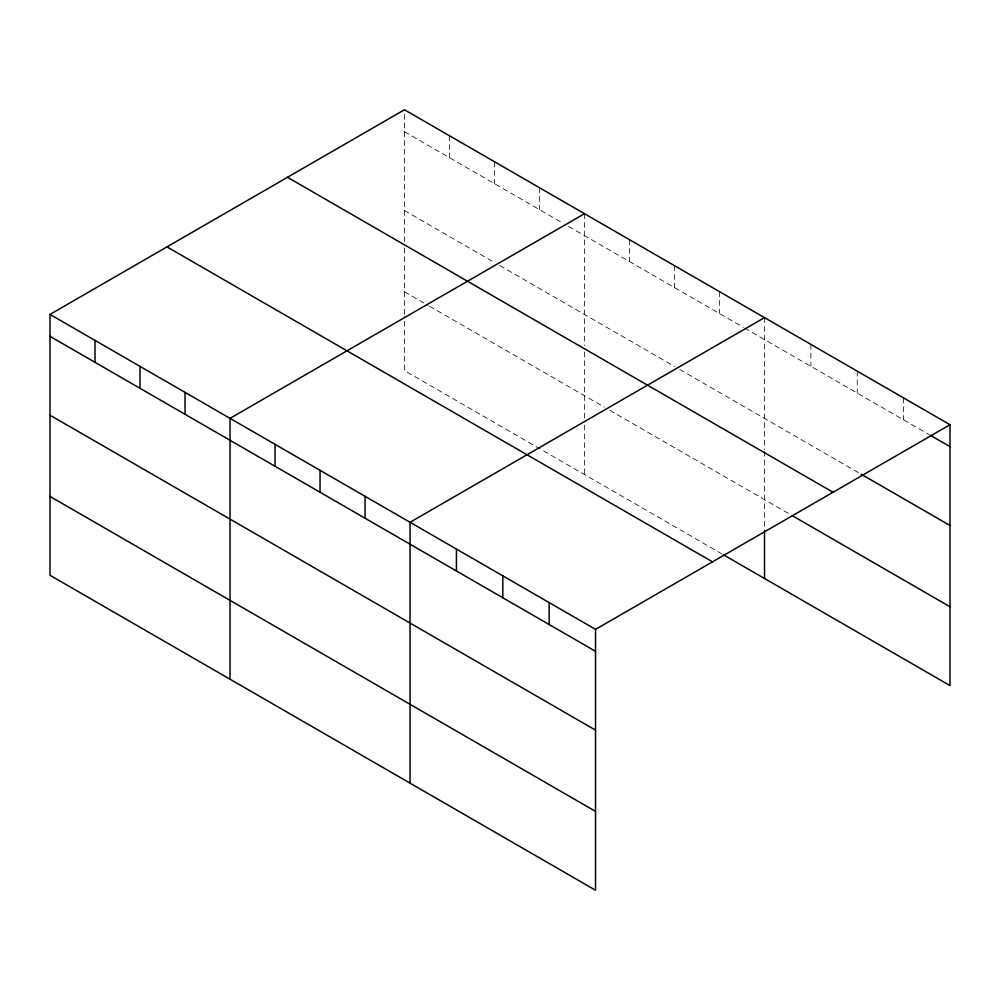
<?xml version="1.0" encoding="UTF-8"?>
<svg xmlns="http://www.w3.org/2000/svg" width="1000" height="1000" viewBox="0 0 1000 1000"><rect width="100%" height="100%" fill="white"/><g stroke="black" fill="none" stroke-linecap="round" stroke-linejoin="round"><path stroke-width="0.75" stroke-dasharray="5 3.75" d="M404.462 241.775L404.462 109.763M404.462 131.688L561.987 222.625M568.6 226.45L743.337 327.325M744.663 328.1L928.8 434.412M404.462 210.538L494.475 262.5M499.775 265.562L674.5 366.438M679.8 369.5L859.912 473.488M404.462 291.775L428.288 305.525M429.613 306.288L604.35 407.175M609.637 410.225L789.688 514.175M722.163 554.038L404.462 370.625L404.462 316.512M903.625 397.962L903.625 419.875M857.262 371.188L857.262 393.1M810.888 344.412L810.888 366.325M764.513 317.638L764.513 449.65M764.513 451.213L764.513 530.575M719.513 291.663L719.513 313.575M674.5 265.675L674.5 287.587M629.5 239.688L629.5 261.6M584.487 213.7L584.487 345.712M584.487 351.962L584.487 418.9M584.487 425.087L584.487 474.562M539.487 187.725L539.487 209.638M494.475 161.737L494.475 183.65M449.475 135.75L449.475 157.662M404.462 248.025L404.462 314.962"/><path stroke-width="1.5" d="M595.538 730.15L595.538 629.375L50 314.413L50 575.275L595.538 890.238L595.538 730.15L50 415.188M723.487 554.8L950 685.588L950 424.725L404.462 109.763L50 314.413M584.487 213.7L230.025 418.35L230.025 679.212M764.513 317.638L410.05 522.288L410.05 783.15M595.538 629.375L950 424.725M930.125 435.175L950 446.65M861.237 474.25L950 525.5M287.488 177.3L833.025 492.262M792.337 515.712L950 606.737M166.975 246.887L712.513 561.85M50 336.337L595.538 651.3M50 496.425L595.538 811.388M764.513 530.575L764.513 578.5M549.163 602.6L549.163 624.525M502.8 575.837L502.8 597.75M456.425 549.062L456.425 570.975M365.05 496.312L365.05 518.225M320.037 470.325L320.037 492.238M275.038 444.338L275.038 466.25M185.025 392.362L185.025 414.288M140.013 366.388L140.013 388.3M95.013 340.4L95.013 362.312"/></g></svg>
